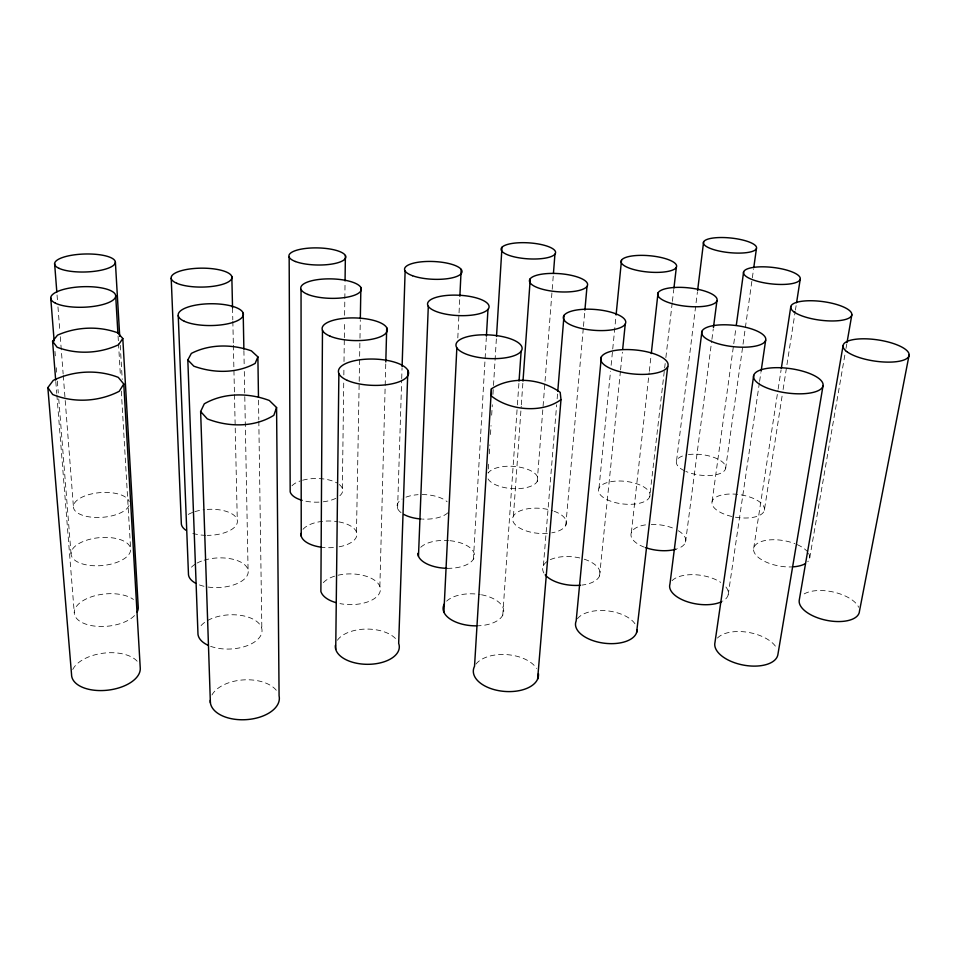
<?xml version="1.0" encoding="UTF-8"?>
<svg xmlns="http://www.w3.org/2000/svg" width="957" height="957" viewBox="0 0 957 957"><rect width="100%" height="100%" fill="white"/><g stroke="black" fill="none" stroke-linecap="round" stroke-linejoin="round"><path stroke-width="0.72" stroke-dasharray="4.79 3.59" d="M342.355 488.417L343.754 380.934M343.838 374.965L343.934 367.5M344.006 361.531L344.305 339.137M344.329 337.642L344.532 321.217M344.616 315.248L345.046 282.411M356.483 532.068L359.162 382.908M359.198 381.412L359.94 339.651M359.976 338.156L360.299 320.26M379.869 586.497L385.803 361.961M397.598 508.502L401.665 380.085M401.713 378.601L402.048 368.146M457.805 337.929L459.862 296.215M473.428 559.139L486.323 337.63M488.656 464.217L488.106 473.129A25.396 11.137 4 0 1 527.175 469.169A25.396 11.137 4 0 1 527.02 487.448A25.396 11.137 4 0 1 488.058 478.907M489.302 453.809L489.84 444.897M490.486 434.502L491.037 425.578M491.671 415.182L492.305 404.775M492.951 394.38L493.405 386.939M493.501 385.456L496.42 337.905M502.76 615.172L517.294 406.39M517.402 404.907L518.957 382.537M513.442 516.05L521.218 406.282M521.326 404.799L522.905 382.549M537.212 481.443L553.325 274.958M543.409 565.599L556.651 404.763M557.141 398.806L557.632 392.849M565.802 525.261L583.327 327.916M583.459 326.433L584.775 311.599M598.974 488.214L610.542 371.232M611.128 365.311L612.588 350.501M612.731 349.03L615.949 316.444M599.561 575.899L620.423 371.424M620.567 369.94L622.385 352.164M631.357 532.594L649.133 372.811M649.301 371.34L651.107 355.059M649.707 496.767A25.899 11.376 6.3 0 0 615.148 481.156A25.899 11.376 6.3 0 0 607.946 500.068A25.899 11.376 6.3 0 0 649.707 496.767L664.493 369.45M664.66 367.967L665.175 363.528M665.869 357.607L672.221 302.831M672.388 301.347L673.764 289.504M676.563 460.748L697.39 292.172M685.547 542.081L711.721 340.8M711.924 339.328L713.264 328.957M712.116 501.456L735.909 328.131M725.585 468.691L753.554 269.192M728.193 594.764L759.38 382.92M759.595 381.448L760.899 372.62M753.697 548.253L777.909 390.588M778.137 389.116L781.079 369.952M764.368 510.213A26.509 11.472 8.5 0 0 727.153 494.183A26.509 11.472 8.5 0 0 723.085 513.658A26.509 11.472 8.5 0 0 764.368 510.213L782.192 395.42M783.101 389.535L795.207 311.527M795.434 310.056L796.116 305.642M809.694 558.003L845.749 349.927M846 348.468L846.766 344.065M54.968 351.363L55.327 355.825M56.272 367.715L56.63 372.177M57.336 381.101L58.281 392.992M58.748 398.937L71.021 553.565M55.793 381.544L56.75 393.459M56.87 394.942L74.239 612.468M57.049 294.971L57.504 300.929M57.97 306.886L59.812 330.739M60.279 336.697L63.15 373.96M63.27 375.455L73.414 506.612M118.07 335.955L118.417 341.912M118.501 343.407L120.438 376.209M121.312 391.114L130.631 549.139A29.894 14.02 -5 0 1 86.764 564.953A29.894 14.02 -5 0 1 85.113 540.729A29.894 14.02 -5 0 1 130.631 549.139M120.235 345.262L122.233 379.462M232.539 307.903L232.802 319.865M232.838 321.361L233.341 343.778M233.376 345.274L234.441 393.088M234.477 394.583L237.276 520.118M243.903 350.585L244.191 365.526M244.31 371.495L248.078 570.109M258.522 400.182L258.797 419.597M258.821 421.092L261.847 628.725M584.249 559.199A28.83 14.235 5.8 0 1 600.075 573.829A28.83 14.235 5.8 0 1 581.868 585.098M543.887 573.028A28.83 14.235 5.8 0 1 547.715 561.077M550.335 559.654A28.83 14.235 5.8 0 1 582.885 558.768M323.334 582.657A29.93 15.36 0.3 0 1 362.404 575.217A29.93 15.36 0.3 0 1 378.218 595.134A29.93 15.36 0.3 0 1 339.962 603.604M577.406 618.808A30.947 16.257 7.1 0 1 606.295 610.745A30.947 16.257 7.1 0 1 635.137 624.036M337.402 640.245A32 17.621 0.5 0 1 366.818 629.072A32 17.621 0.5 0 1 396.868 640.125M481.515 594.775A30.361 15.958 3.5 0 1 503.705 612.049A30.361 15.958 3.5 0 1 478.237 625.806M446.632 601.14A30.361 15.958 3.5 0 1 480.187 594.548M554.115 511.241A26.975 12.537 4.8 0 1 566.388 523.252A26.975 12.537 4.8 0 1 551.734 532.846M547.356 533.396A26.975 12.537 4.8 0 1 512.773 517.725A26.975 12.537 4.8 0 1 552.763 510.775M338.862 521.876A27.968 13.362 0.1 0 1 356.865 535.035A27.968 13.362 0.1 0 1 336.254 547.26M333.407 547.548A27.968 13.362 0.1 0 1 321.528 547.237M303.01 529.317A27.968 13.362 0.1 0 1 337.546 521.649M447.804 512.82A26.652 12.285 2.2 0 1 422.492 519.101M401.043 512.629A26.652 12.285 2.2 0 1 402.048 499.04M405.971 497.15A26.652 12.285 2.2 0 1 418.089 494.673M422.109 494.542A26.652 12.285 2.2 0 1 447.158 501.767M339.328 484.541A26.377 11.855 0 0 1 337.151 497.628M335.847 498.322A26.377 11.855 0 0 1 323.322 501.779M318.992 502.138A26.377 11.855 0 0 1 301.922 500.272M291.957 485.809A26.377 11.855 0 0 1 300.175 480.976M302.615 480.223A26.377 11.855 0 0 1 336.792 482.866M449.993 540.693A28.363 13.924 2.7 0 1 474.445 556.173A28.363 13.924 2.7 0 1 446.835 568.314M420.733 547.296A28.363 13.924 2.7 0 1 448.522 540.561M475.916 664.134A32.67 18.434 4.7 0 1 506.827 654.624A32.67 18.434 4.7 0 1 536.578 668.488M129.028 505.463A28.088 12.393 -4.3 0 1 85.687 516.182A28.088 12.393 -4.3 0 1 86.704 495.271A28.088 12.393 -4.3 0 1 129.207 501.624M204.104 560.216A29.942 14.822 -2.8 0 1 248.162 570.551A29.942 14.822 -2.8 0 1 208.148 587.06M203.997 586.282A29.942 14.822 -2.8 0 1 198.183 584.44M191.472 567.19A29.942 14.822 -2.8 0 1 195.754 563.829M197.106 563.063A29.942 14.822 -2.8 0 1 201.532 561.077M211.964 694.973A34.584 19.918 -3.5 0 1 244.753 679.829A34.584 19.918 -3.5 0 1 277.626 692.198M201.09 625.603A32.107 17.106 -3.1 0 1 245.793 616.404A32.107 17.106 -3.1 0 1 256.775 640.269A32.107 17.106 -3.1 0 1 210.624 646.322M134.542 615.566A32.131 16.185 -5.8 0 1 86.549 624.371A32.131 16.185 -5.8 0 1 84.874 599.608A32.131 16.185 -5.8 0 1 133.454 599.489M72.756 669.517A34.536 18.626 -6.8 0 1 103.44 653.176A34.536 18.626 -6.8 0 1 137.413 661.502M207.214 509.411A28.076 13.003 -2.4 0 1 237.408 521.362A28.076 13.003 -2.4 0 1 207.322 535.358M205.803 535.346A28.076 13.003 -2.4 0 1 189.582 532.212M188.254 514.435A28.076 13.003 -2.4 0 1 193.697 512.043M194.881 511.648A28.076 13.003 -2.4 0 1 204.415 509.674M725.932 587.012A29.643 14.499 8.8 0 1 722.547 601.211M672.029 580.72A29.643 14.499 8.8 0 1 720.753 582.406M804.191 593.902A30.636 14.546 11.6 0 1 834.624 592.323A30.636 14.546 11.6 0 1 858.668 607.264M793.867 566.783A28.423 12.896 9.9 0 1 753.566 549.222A28.423 12.896 9.9 0 1 794.836 543.636M797.277 544.653A28.423 12.896 9.9 0 1 806.799 550.981M808.569 553.313A28.423 12.896 9.9 0 1 807.756 561.771M717.451 638.056A32.048 16.532 10.7 0 1 748.29 632.374A32.048 16.532 10.7 0 1 776.629 648.104M678.31 530.728A27.609 12.788 7.4 0 1 677.532 548.696M644.384 547.201A27.609 12.788 7.4 0 1 631.046 533.671A27.609 12.788 7.4 0 1 648.643 524.532M651.274 524.4A27.609 12.788 7.4 0 1 674.135 528.611M688.406 454.611A24.894 10.288 7.4 0 1 720.561 460.628A24.894 10.288 7.4 0 1 718.468 474.086A24.894 10.288 7.4 0 1 685.786 471.394M684.399 470.748A24.894 10.288 7.4 0 1 686.851 454.862"/><path stroke-width="1.44" d="M491.408 388.829L491.384 395.995C509.291 410.493 542.129 413.699 560.993 399.595L560.204 392.382C541.148 378.505 511.457 375.646 491.408 388.829L474.528 666.287A32.67 18.434 4.7 0 0 502.545 691.229A32.67 18.434 4.7 0 0 538.432 673.62M322.473 330.321L320.882 591.45A29.93 15.36 0.3 0 0 335.68 602.551M335.728 649.301L338.874 373.565M345.058 280.915L345.393 255.531M360.322 318.765L360.885 287.447M385.803 361.961L386.712 327.761M402.096 366.651L405.122 271.094M407.849 370.311L398.674 643.391A32 17.621 0.5 0 1 369.498 664.29A32 17.621 0.5 0 1 335.381 645.365M418.472 556.304L428.305 306.288M443.904 612.145L456.848 347.893M459.862 296.215L461.178 269.395M486.407 336.146L487.974 309.386A30.768 10.168 2.8 0 0 450.46 295.199A30.768 10.168 2.8 0 0 436.488 311.611A30.768 10.168 2.8 0 0 487.974 309.386M496.516 336.421L501.982 247.265M519.053 381.042L521.134 351.219A33.148 11.807 3.3 0 0 479.888 334.914A33.148 11.807 3.3 0 0 466.023 354.066A33.148 11.807 3.3 0 0 521.134 351.219M523 381.065L530.262 278.714M553.433 273.463L554.94 254.155A27.31 8.003 3.7 0 0 520.273 242.707A27.31 8.003 3.7 0 0 509.854 255.639A27.31 8.003 3.7 0 0 554.94 254.155M557.764 391.365L564.02 315.403M537.619 679.087L560.993 399.595M584.906 310.116L587.012 286.37A29.153 9.08 4.1 0 0 549.33 273.463A29.153 9.08 4.1 0 0 539.222 288.26A29.153 9.08 4.1 0 0 587.012 286.37M601.355 356.889L576.15 620.997A30.947 16.257 7.1 0 0 603.101 643.056A30.947 16.257 7.1 0 0 637.039 629.802M616.093 314.973L621.512 260.184M622.684 349.197L625.256 324.004A31.33 10.431 4.7 0 0 583.926 309.278A31.33 10.431 4.7 0 0 574.367 326.409A31.33 10.431 4.7 0 0 625.256 324.004M651.274 353.576L658.021 292.926M673.943 288.021L676.348 267.302A27.885 8.182 5.1 0 0 638.582 255.411A27.885 8.182 5.1 0 0 631.62 268.917A27.885 8.182 5.1 0 0 676.348 267.302M636.596 632.589L667.723 366.603A33.818 12.046 5.5 0 0 622.146 349.688A33.818 12.046 5.5 0 0 613.389 369.665A33.818 12.046 5.5 0 0 667.723 366.603M697.581 290.701L703.61 241.894M701.936 331.349L669.936 584.117A29.643 14.499 8.8 0 0 686.935 601.618A29.643 14.499 8.8 0 0 721.506 601.738M713.455 327.485L716.925 300.845A29.87 9.283 5.8 0 0 675.702 287.411A29.87 9.283 5.8 0 0 669.565 302.89A29.87 9.283 5.8 0 0 716.925 300.845M736.316 325.177L743.625 271.848M753.757 267.721L756.449 248.509A26.712 7.345 5.8 0 0 718.922 237.563A26.712 7.345 5.8 0 0 714.58 249.885A26.712 7.345 5.8 0 0 756.449 248.509M753.697 375.419L714.963 642.494A32.048 16.532 10.7 0 0 743.182 665.043A32.048 16.532 10.7 0 0 777.897 654.516L823.068 385.539A35.074 12.297 7.8 0 0 772.55 367.811A35.074 12.297 7.8 0 0 769.356 388.865A35.074 12.297 7.8 0 0 823.068 385.539M761.114 371.16L765.66 340.261A32.251 10.647 6.6 0 0 720.226 324.89A32.251 10.647 6.6 0 0 715.298 342.869A32.251 10.647 6.6 0 0 765.66 340.261M781.307 368.481L790.805 306.599M796.583 302.699L800.231 279.145A28.578 8.266 6.5 0 0 759.368 266.871A28.578 8.266 6.5 0 0 756.066 280.891A28.578 8.266 6.5 0 0 800.231 279.145M843.069 345.656L799.227 600.302A30.636 14.546 11.6 0 0 827.841 620.567A30.636 14.546 11.6 0 0 859.458 611.236L909.15 354.844M847.017 342.606L851.838 314.757M276.573 407.55L273.834 415.326C254.155 427.576 228.448 427.205 207.31 418.891L200.635 411.534L204.296 403.818C223.818 392.502 248.545 392.669 269.312 400.481L276.573 407.55L279.085 695.895A34.584 19.918 -3.5 0 1 246.128 719.652A34.584 19.918 -3.5 0 1 210.313 700.249M257.888 356.865L255.148 363.421C236.594 373.661 213.411 373.29 193.828 366.172L187.823 359.928L191.34 353.42C209.715 343.91 232.12 344.113 251.38 350.848L257.888 356.865L258.474 397.191M123.776 384.02L119.218 391.305C98.966 401.773 73.856 403.16 52.707 394.523L47.85 387.609L53.269 380.372C73.282 370.67 97.506 369.258 118.285 377.369L123.776 384.02L140.248 668.022A34.536 18.626 -6.8 0 1 106.49 690.308A34.536 18.626 -6.8 0 1 71.548 674.482L47.85 387.609M122.807 338.515L118.584 344.735C99.588 353.659 76.763 354.664 57.121 347.247L52.587 341.314L57.552 335.129C76.297 326.827 98.415 325.787 117.723 332.797L122.807 338.515L138.239 607.097A32.131 16.185 -5.8 0 1 137.162 611.99M50.721 297.83L54.142 340.955M52.587 341.314L55.673 380.049M54.621 263.665L56.822 291.981M115.689 295.701L117.89 332.964M115.378 262.003L119.721 336.35M171.207 278.367L181.351 524.077A28.076 13.003 -2.4 0 0 186.065 530.345M178.241 315.619L188.493 574.834A29.942 14.822 -2.8 0 0 195.683 583.256M187.823 359.928L197.991 634.431A32.107 17.106 -3.1 0 0 207.956 645.221M200.635 411.534L210.384 702.821M231.833 276.525L232.539 307.903M243.198 313.25L243.879 349.09M289.158 257.074L290.186 491.898A26.377 11.855 0 0 0 301.922 500.272M301.048 289.409L301.228 536.183M580.325 585.253A28.83 14.235 5.8 0 1 545.191 574.858M476.765 625.854A30.361 15.958 3.5 0 1 444.407 603.903M321.528 547.237A27.968 13.362 0.1 0 1 301.036 533.396M421.044 519.005A26.652 12.285 2.2 0 1 403.818 514.423M446.835 568.314A28.363 13.924 2.7 0 1 417.826 553.397M805.004 563.817A28.423 12.896 9.9 0 1 793.867 566.783M676.18 549.151A27.609 12.788 7.4 0 1 645.676 547.667M847.376 352.02A33.375 10.706 8.4 0 0 904.628 359.7A33.375 10.706 8.4 0 0 876.277 339.675A33.375 10.706 8.4 0 0 847.376 352.02M347.355 380.408A35.098 13.159 1.5 0 0 406.845 377.082A35.098 13.159 1.5 0 0 366.316 359.174A35.098 13.159 1.5 0 0 347.355 380.408M330.105 336.194A32.622 11.328 1.3 0 0 385.539 333.586A32.622 11.328 1.3 0 0 348.456 318.011A32.622 11.328 1.3 0 0 330.105 336.194M794.226 312.078A30.791 9.379 7.4 0 0 847.124 318.932A30.791 9.379 7.4 0 0 822.518 301.551A30.791 9.379 7.4 0 0 794.226 312.078M412.515 275.724A28.77 8.888 2.5 0 0 460.867 273.977A28.77 8.888 2.5 0 0 426.415 261.488A28.77 8.888 2.5 0 0 412.515 275.724M307.879 294.457A30.301 9.737 1.2 0 0 359.545 292.435A30.301 9.737 1.2 0 0 325.751 278.93A30.301 9.737 1.2 0 0 307.879 294.457M295.414 261.512A28.447 8.553 1.1 0 0 343.982 259.921A28.447 8.553 1.1 0 0 312.64 247.935A28.447 8.553 1.1 0 0 295.414 261.512M184.342 321.277A32.598 10.898 -0.6 0 0 240.506 318.848A32.598 10.898 -0.6 0 0 207.466 303.836A32.598 10.898 -0.6 0 0 184.342 321.277M176.782 283.272A30.409 9.462 -0.4 0 0 229.213 281.37A30.409 9.462 -0.4 0 0 198.697 268.223A30.409 9.462 -0.4 0 0 176.782 283.272M55.458 303.19A32.514 10.276 -2 0 0 111.718 301A32.514 10.276 -2 0 0 82.469 286.717A32.514 10.276 -2 0 0 55.458 303.19M59.047 268.355A30.397 8.996 -1.6 0 0 111.658 266.62A30.397 8.996 -1.6 0 0 84.312 254.024A30.397 8.996 -1.6 0 0 59.047 268.355"/></g></svg>
